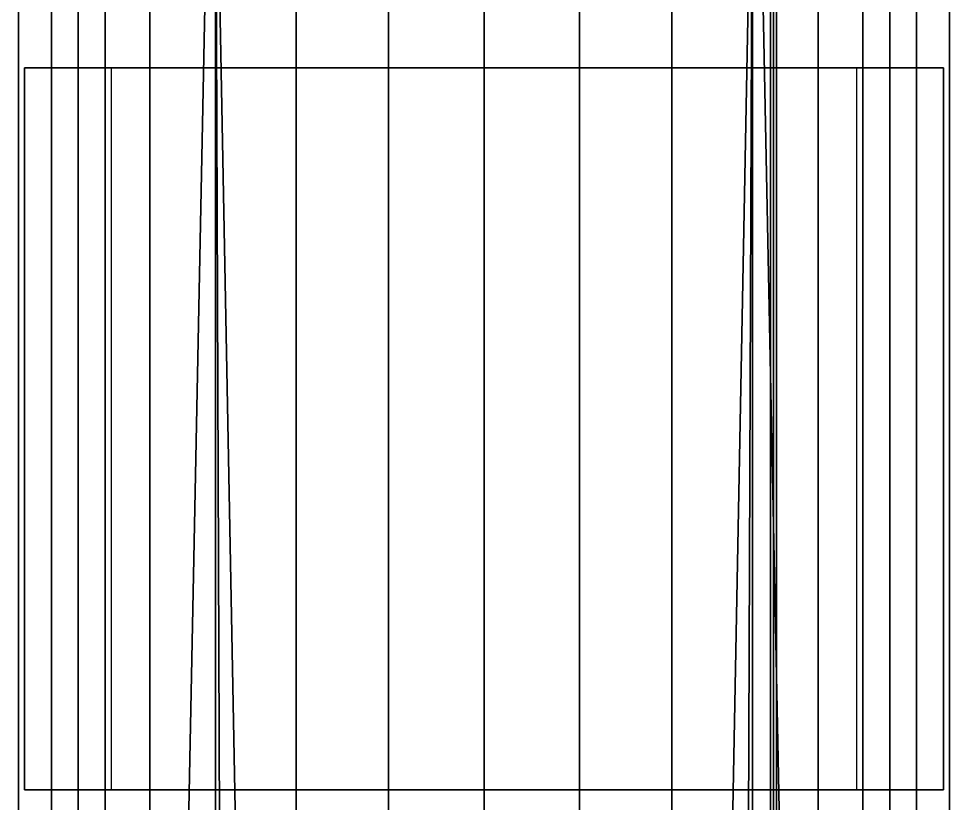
# Model space of a CAD drawing. Header units: millimetres. Extents: x -1.7 to 3, y -8.6 to 29.4.
# Drawn here: x -1.56 to 1.56, y -1.345 to 1.285 of the extents above; entities that cross this region are included whole.
import ezdxf

# ---------------------------------------------------------------- set-up
doc = ezdxf.new("R2010")
doc.units = ezdxf.units.MM
doc.layers.add('roof', color=1, linetype='Continuous')

msp = doc.modelspace()

# ---------------------------------------------------------------- linework, layer by layer
for points in [[(-1.559999999999999, 6.19, 1.78), (-1.559999999999999, -7.92, 1.54), (-1.56, -7.92, 3.960000000000001), (-1.56, 6.75, 3.960000000000001)], [(1.559999999999999, -7.92, 1.54), (1.559999999999999, 6.19, 1.78), (1.56, 6.75, 3.960000000000001), (1.56, -7.92, 3.960000000000001)], [(-1.559999999999999, 6.390000000000001, 1.54), (-1.559999999999999, -7.92, 1.54), (-1.559999999999999, -7.92, 1.54), (-1.559999999999999, 6.19, 1.78)], [(1.559999999999999, -7.92, 1.54), (1.559999999999999, 6.390000000000001, 1.54), (1.559999999999999, 6.19, 1.78), (1.559999999999999, -7.92, 1.54)], [(-1.54, 1.120000000000001, 0.65), (-1.54, -1.3, 0.65), (-1.54, -1.3, 1.54), (-1.54, 1.120000000000001, 1.54)], [(1.54, 1.120000000000001, 1.54), (1.54, 1.120000000000001, 0.65), (-1.54, 1.120000000000001, 0.65), (-1.54, 1.120000000000001, 1.54)], [(1.54, 1.120000000000001, 0.6499999999999998), (1.25, 1.120000000000001, 0.4), (-1.25, 1.120000000000001, 0.4), (-1.54, 1.120000000000001, 0.6499999999999998)], [(-1.25, 1.120000000000001, 0.4), (-1.25, -1.3, 0.4), (-1.54, -1.3, 0.6499999999999998), (-1.54, 1.120000000000001, 0.6499999999999998)], [(1.54, -1.3, 0.6499999999999998), (1.25, -1.3, 0.4), (1.25, 1.120000000000001, 0.4), (1.54, 1.120000000000001, 0.6499999999999998)], [(1.54, -1.3, 1.54), (1.54, -1.3, 0.65), (1.54, 1.120000000000001, 0.65), (1.54, 1.120000000000001, 1.54)], [(-1.54, -1.3, 1.54), (-1.54, -1.3, 0.65), (1.54, -1.3, 0.65), (1.54, -1.3, 1.54)], [(-1.54, -1.3, 0.6499999999999998), (-1.25, -1.3, 0.4), (1.25, -1.3, 0.4), (1.54, -1.3, 0.6499999999999998)]]:
    msp.add_3dface(points)
at = {"layer": 'roof'}
for points in [[(-1.559999999999999, 6.75, 3.96), (-1.559999999999999, -7.92, 3.96), (-1.449999999999995, -7.92, 4.200000000000001), (-1.449999999999999, 6.75, 4.200000000000001)], [(-1.449999999999999, 6.75, 4.2), (-1.449999999999999, -7.92, 4.2), (-1.359999999999996, -7.92, 4.300000000000001), (-1.36, 6.75, 4.300000000000001)], [(-1.359999999999999, 6.75, 4.300000000000001), (-1.359999999999999, -7.92, 4.300000000000001), (-1.269999999999996, -7.92, 4.350000000000001), (-1.269999999999999, 6.75, 4.350000000000001)], [(-1.27, 6.75, 4.350000000000001), (-1.27, -7.92, 4.350000000000001), (-1.119999999999997, -7.92, 4.4), (-1.120000000000001, 6.75, 4.4)], [(-1.120000000000001, 6.75, 4.4), (-1.119999999999997, -7.919999999999799, 4.4), (-0.92, 2.110000000000166, 4.454545454545454), (-0.920000000000002, 3.779999999999999, 4.454545454545454)], [(1.120000000000001, -7.92, 4.4), (1.120000000000001, 6.75, 4.4), (0.92, 3.78, 4.454545454545455), (0.9200000000000004, 2.109999999999986, 4.454545454545455)], [(1.27, -7.92, 4.350000000000001), (1.27, 6.75, 4.350000000000001), (1.119999999999997, 6.75, 4.4), (1.120000000000001, -7.92, 4.4)], [(1.359999999999999, -7.92, 4.300000000000001), (1.359999999999999, 6.75, 4.300000000000001), (1.269999999999996, 6.75, 4.350000000000001), (1.27, -7.92, 4.350000000000001)], [(1.449999999999999, -7.92, 4.2), (1.449999999999999, 6.75, 4.2), (1.359999999999996, 6.75, 4.300000000000001), (1.359999999999999, -7.92, 4.300000000000001)], [(1.559999999999999, -7.92, 3.96), (1.559999999999999, 6.75, 3.96), (1.449999999999996, 6.75, 4.200000000000001), (1.449999999999999, -7.92, 4.200000000000001)], [(0.97, 4.7, 5.16), (0.96, 4.71, 5.15), (0.96, -3.78, 5.15), (0.97, -3.77, 5.16)], [(0.96, 4.71, 5.15), (0.97, 4.7, 5.140000000000001), (0.97, -3.77, 5.140000000000001), (0.96, -3.78, 5.15)], [(0.98, 4.71, 5.15), (0.97, 4.7, 5.16), (0.97, -3.77, 5.16), (0.98, -3.78, 5.15)], [(0.97, 4.7, 5.140000000000001), (0.98, 4.71, 5.15), (0.98, -3.78, 5.15), (0.97, -3.77, 5.140000000000001)], [(-0.9200000000000034, 2.109999999999999, 4.454545454545454), (-1.120000000000001, -7.92, 4.4), (-0.899999999999995, -7.92, 4.460000000000001), (-0.8999999999999986, 2.109999999999999, 4.460000000000001)], [(-0.8999999999999986, 2.109999999999999, 4.460000000000001), (-0.8199999999999992, -2.13, 4.477777777777778), (-0.629999999999999, -2.13, 4.52), (-0.6300000000000026, 2.109999999999999, 4.52)], [(-0.8999999999999986, 2.109999999999999, 4.460000000000001), (-0.899999999999995, -7.92, 4.460000000000001), (-0.87, -7.580000000000001, 4.466666666666668), (-0.87, -5.82, 4.466666666666667)], [(-0.8999999999999986, 2.109999999999999, 4.460000000000001), (-0.87, -5.82, 4.466666666666667), (-0.8200000000000001, -3.18, 4.477777777777778), (-0.820000000000001, -2.129999999999907, 4.477777777777778)], [(-0.6300000000000026, 2.109999999999999, 4.52), (-0.629999999999999, -2.13, 4.52), (-0.3199999999999967, -2.13, 4.550000000000001), (-0.3200000000000003, 2.109999999999999, 4.550000000000001)], [(-0.3200000000000003, 2.109999999999999, 4.550000000000001), (-0.3199999999999967, -2.13, 4.550000000000001), (3.552713678800501e-15, -2.13, 4.56), (0, 2.109999999999999, 4.56)], [(0, 2.109999999999999, 4.56), (3.552713678800501e-15, -2.13, 4.56), (0.3200000000000003, -2.13, 4.550000000000001), (0.3199999999999985, 2.109999999999999, 4.550000000000001)], [(0.6300000000000026, -2.13, 4.52), (0.6300000000000008, 2.109999999999999, 4.52), (0.3199999999999985, 2.109999999999999, 4.550000000000001), (0.3200000000000003, -2.13, 4.550000000000001)], [(0.8200000000000027, -2.13, 4.477777777777778), (0.8999999999999968, 2.109999999999999, 4.460000000000001), (0.6300000000000008, 2.109999999999999, 4.52), (0.6300000000000026, -2.13, 4.52)], [(0.8700000000000022, -5.82, 4.466666666666667), (0.8999999999999968, 2.109999999999999, 4.460000000000001), (0.8200000000000027, -2.13, 4.477777777777778), (0.820000000000001, -3.18, 4.477777777777778)], [(0.8999999999999986, -7.92, 4.460000000000001), (0.8999999999999968, 2.109999999999999, 4.460000000000001), (0.87, -5.82, 4.466666666666667), (0.87, -7.58, 4.466666666666667)], [(1.120000000000001, -7.92, 4.4), (0.92, 2.109999999999999, 4.454545454545454), (0.8999999999999968, 2.109999999999999, 4.460000000000001), (0.8999999999999986, -7.92, 4.460000000000001)]]:
    msp.add_3dface(points, dxfattribs=at)

doc.saveas('drawing.dxf')
